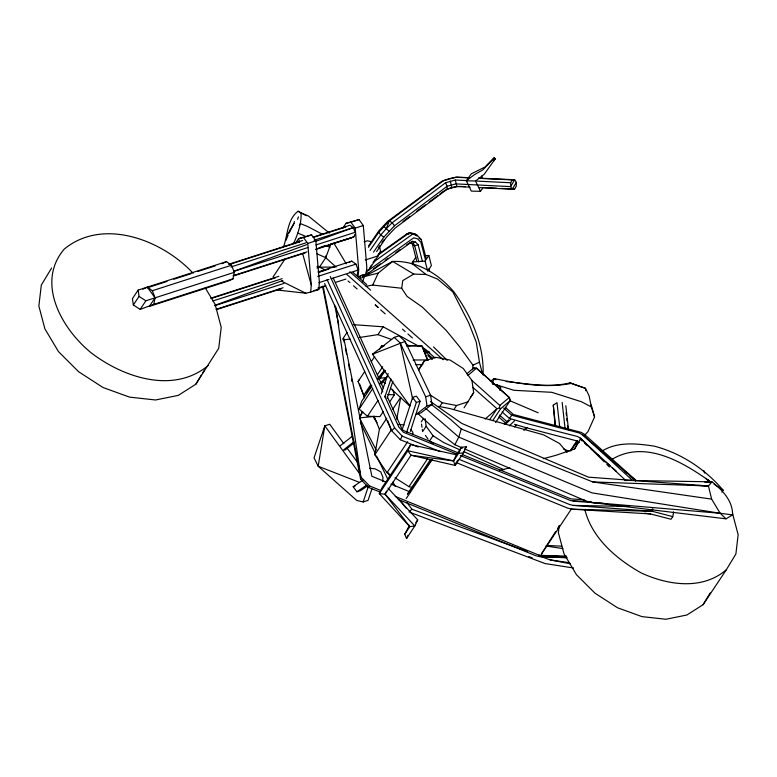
<?xml version="1.0" encoding="UTF-8"?>
<svg xmlns="http://www.w3.org/2000/svg" width="777" height="777" viewBox="0 0 777 777"><rect width="100%" height="100%" fill="white"/><g stroke="black" fill="none" stroke-linecap="round" stroke-linejoin="round"><path stroke-width="1.17" d="M283.44 247.018C287.908 235.052 287.043 219.454 298.096 211.247L301.049 212.937C301.622 223.718 297.814 234.023 293.541 243.735L293.288 242.89M373.562 252.088L383.848 237.111L394.522 225.738L447.125 186.286L455.788 183.887L510.635 186.626L514.675 179.74L512.354 179.914L510.654 182.76L510.635 186.626L512.257 189.219L514.607 189.054L516.268 186.198L516.317 182.342L514.675 179.74L478.535 178.108M559.77 427.476L556.992 402.661L553.282 405.186L555.118 426.185M382.702 481.585L382.954 477.301L380.73 471.872L375.165 468.832L369.561 468.249M472.63 369.716L472.95 365.141L459.683 346.853L446.115 330.303L422.261 307.041L407.051 296.406L401.699 288.257L402.758 280.604L413.762 274.087L426.068 274.485L437.519 279.04L452.865 291.987L468.764 322.989L476.272 342.191L479.448 362.208L482.517 373.863M346.008 223.339L350.883 222.193L355.196 228.137L358.712 269.716L358.119 276.777L366.239 274.164L366.802 267.084L363.296 225.515L359.003 219.59L346.008 223.339L342.647 228.38M278.826 289.297L276.797 289.957L305.798 293.22L310.674 292.074L311.266 285.004L307.76 243.434L303.467 237.509L298.572 238.636L295.211 243.677M310.674 292.074L318.793 289.481L319.386 282.41L315.85 240.812L311.567 234.887L298.572 238.636L299.524 242.113M360.489 276.185L360.334 277.962L361.946 277.845L412.48 241.326L415.54 242.103L418.133 244.784L422.348 261.14M559.187 525.844L558.381 532.653L563.985 553.797L576.466 574.698L595.046 593.239L617.55 607.779L641.987 616.627L665.918 619.259L686.868 615.005L703.068 604.71L726.378 569.687L735.887 554.001L738.15 534.712L732.546 513.558M380.439 492.229L368.152 487.208L360.586 479.001L360.849 477L336.412 311.567M456.148 462.538L567.793 508.158L572.115 509.197L652.34 511.315L652.758 508.993M288.918 233.149L293.988 223.417L294.347 221.464M317.142 266.569L319.444 267.162L325.757 257.682L326.165 255.41M391.006 475.262L387.014 472.717L374.786 454.768L379.409 429.292L386.742 418.279M396.726 419.259L400.728 397.261L392.735 409.265M644.58 513.218L650.582 513.947L671.017 519.25L672.765 516.627L673.63 511.868M234.265 272.348L155.041 297.834L149.339 306.4L228.555 280.924L233.003 278.846L234.265 272.348L231.556 265.21L226.495 261.626L138.121 290.093L132.42 298.659L133.343 304.972L140.171 309.372L153.807 304.351L155.041 297.834L152.36 290.715L147.29 287.14L142.842 289.219M354.71 234.489L354.302 236.655L316.2 248.922M357.148 275.437L358.178 270.046L355.944 264.122L351.748 261.14L318.016 272.008M485.188 419.007L496.989 408.741L499.358 407.925L499.854 405.429L509.304 397.465L510.159 400.67L495.619 422.523M412.257 264.015L412.742 261.888L415.86 257.177M336.062 267.074L325.757 257.682L330.866 243.871M431.468 404.564L450.602 419.483L461.266 428.991L458.76 437.101L454.875 444.735L462.684 448.086M383.207 411.645L379.904 416.608L367.424 416.287L359.149 409.023L361.606 401.427L371.561 386.46M402.496 428.681L412.636 397.368L416.394 396.153L420.104 401.243L410.334 431.42M406.546 432.643L416.336 402.457L412.636 397.368M574.145 444.939L576.379 444.279L577.126 442.035M343.832 443.638L329.73 424.261L324.805 425.825L314.044 457.876L318.182 466.239L356.721 500.437L363.16 501.961L368.162 487.072M371.901 488.918L368.055 500.369L363.16 501.961M381.216 393.92L388.121 373.591M384.838 397.018L390.967 378.953M387.16 398.145L392.909 381.206M297.562 219.367L298.426 216.861M362.509 281.905L364.471 276.505L392.647 261.441C416.793 260.46 438.616 273.902 453.836 291.812C471.26 315.88 484.265 344.794 483.08 375.038M492.278 383.547L494.143 378.554C519.211 383.76 545.969 388.442 571.357 383.382L585.44 388.315L589.092 395.814L591.375 406.963L594.57 416.938L587.975 431.623L584.877 435.003M370.056 250.485L380.74 234.945L386.266 228.652L389.364 220.94L443.376 180.701L455.749 177.253L468.997 177.875M285.994 240.365L288.082 235.217M499.834 390.423L500.942 387.752L497.183 384.838M366.074 286.286L372.727 285.062L378.205 273.115L392.647 261.441L413.762 274.087M359.741 417.103L362.276 411.664M457.536 460.324L455.147 465.423L453.525 460.926L407.847 450.747L411.014 455.235L455.147 465.423L463.49 452.894L466.346 446.765L461.402 447.27L456.381 454.807L410.712 444.599L407.847 450.747L379.302 493.628L409.78 526.67L414.85 525.98L417.715 519.862L387.946 488.092M410.712 444.599L382.167 487.49L379.302 493.628L385.081 494.211L414.85 525.98L406.517 538.51L404.759 534.207L409.78 526.67L385.081 494.211L386.519 491.151M404.759 534.207L409.498 525.262M406.517 538.51L407.944 535.45M385.081 494.211L411.014 455.235L453.525 460.926L456.381 454.807M453.525 460.926L458.537 453.389L461.402 447.27M418.181 447.018L400.32 439.724L402.165 436.101L394.59 427.894L327.068 279.642M366.773 270.445L368.929 269.755L378.176 255.856L380.604 251.311L379.662 247.125M368.929 269.755L371.396 265.151M376.175 449.961L359.45 417.88L362.772 411.771M574.368 449.116L578.253 442.327M287.16 235.208L293.988 223.417M516.317 182.342L512.257 189.219L478.574 187.568M51.622 268.026L41.317 285.052L38.85 306.002L44.93 328.962L58.508 351.641L78.652 371.765L103.079 387.538L129.565 397.125L155.526 399.98L178.292 395.386L195.843 384.207L218.725 348.271L221.212 327.34L215.132 304.38L205.264 287.888M195.843 384.207L201.301 375.184M202.515 373.183L204.332 370.182M703.068 604.71L710.207 592.938M464.063 407.808L473.679 392.628L471.94 380.458L463.296 368.521L450.058 360.042L435.8 357.284L424.291 360.984L418.958 368.988M418.677 370.153L424.291 360.984M541.482 553.914L555.604 531.555M557.527 528.506L559.459 525.466M428.846 255.458L431.381 265.598L427.68 271.241L425.106 261.13L428.846 255.458L424.349 255.74M133.343 304.972L139.044 296.406L138.121 290.093M140.171 309.372L145.862 300.806L155.041 297.834L147.29 287.14M299.33 225.262L300.437 223.591L307.624 226.525L322.523 234.333M285.149 258.819L273.057 276.971L275.175 278.02M373.368 262.189L375.34 259.227M377.972 255.264L380.604 251.311M342.54 339.248L347.096 332.41M359.333 337.519L377.943 334.625L383.158 326.787L419.124 346.406M359.644 384.071L364.607 397.746L358.08 381.478L364.753 371.503M371.309 361.606L374.669 356.604M379.234 349.689L381.934 345.678L384.324 345.658M370.804 384.605L363.529 395.532L371.824 385.547M377.408 374.669L382.702 366.725M359.149 409.023L372.756 388.578M379.914 378.574L385.198 370.639M367.424 416.287L377.991 400.408M389.811 401.719L394.434 394.774L392.54 389.355M374.786 454.768L391.433 429.749M387.014 472.717L407.663 441.686M421.241 421.901L423.601 418.356M425.087 418.725L426.165 426.262L422.62 431.585L422.309 429.428M439.627 406.76L442.298 402.758L456.575 405.507L468.065 401.806M429.496 441.074L433.042 435.751L426.165 426.262M453.914 409.508L456.575 405.507M395.007 477.797L408.984 486.684L427.632 458.663M470.347 397.63L473.679 392.628M407.498 494.026L430.235 459.867M406.177 498.62L432.255 459.43M415.792 522.746L417.715 519.862M465.064 448.698L466.346 446.765M489.724 419.658L496.989 408.741L472.756 387.325M492.754 420.542L500.689 408.624L510.159 400.67L509.304 397.465L476.524 368.172L473.649 368.045L466.763 373.834M523.941 430.507L525.854 427.632L577.126 440.986L579.03 442.463M525.67 429.39L527 427.389M570.357 450.631L577 440.656M570.736 451.039L577.369 441.064M541.501 553.923L571.59 508.702M721.882 492.171L723.173 490.219C705.098 469.055 681.332 453.302 654.341 446.153C637.14 443.58 617.589 441.326 602.156 451.048M378.671 247.436L379.963 245.522M381.915 242.667L383.867 239.802M358.08 381.478L359.469 379.448M368.677 245.775L378.923 230.759L387.733 221.377L441.841 181.313L449.096 178.681L456.857 177.127L468.9 177.671M376.612 251.554L386.198 237.548L395.007 228.156L447.163 189.209L456.915 186.499L470.153 187.15M368.415 247.3L378.69 232.333L389.364 220.94L392.171 222.766L394.522 225.738M381.099 384.382L387.519 376.029L379.924 383.323M407.556 494.055L432.012 459.333M494.162 157.741L493.317 158.916L493.648 161.062L495.328 158.693L494.162 157.741L484.877 167.074L471.328 173.805L466.346 180.779L471.328 191.113L480.507 191.297L482.993 187.801M495.328 158.693L484.1 174.436L475.514 180.992L466.346 180.779L474.514 174.602L482.847 169.891L493.317 158.916M378.331 379.263L384.829 370.512M502.127 411.956L509.382 418.385L511.761 415.258L513.432 414.51L581.206 432.371L584.353 434.275L635.877 480.273M377.855 378.292L384.634 370.124M461.266 428.991L592.744 481.934L708.449 485.975L711.985 481.837C722.338 489.996 732.837 500.835 732.594 514.898L726.019 518.832L588.655 502.136L464.908 449.048M576.379 444.279L578.7 441.744M383.857 226.428L386.266 228.652L392.171 222.766L445.561 182.75L455.293 180.041L467.327 180.623M504.283 424.067L508.605 419.862M505.497 424.329L510.693 419.279M509.314 425.864L514.51 420.813M514.355 426.942L516.083 425.252M394.59 427.894L391.637 430.73L400.32 439.724M368.152 487.208L369.57 485.926L380.74 490.491M408.964 511.946L411.946 509.246L527.544 551.602M467.929 375.417L476.524 368.172L509.634 397.853M344.735 450.291L354.098 442.9M340.287 445.716L352.476 436.12M343.521 449.941L353.836 441.822M490.355 381.536L494.143 378.554L495.852 379.72M431.915 404.409L427.01 406.002L416.122 414.432L421.017 412.84L431.915 404.409L430.604 395.231L405.128 341.414L399.116 335.79L394.221 337.393L372.445 354.244L409.78 405.701M403.049 221.426L409.829 216.394M416.598 211.363L425.31 204.905M429.176 202.03L437.888 195.561M439.821 194.124C446.581 187.869 456.245 185.567 465.248 186.723M362.694 276.612L368.56 272.358M373.455 268.823L380.293 263.869M385.178 260.334L388.111 258.207M395.94 252.544L399.844 249.718M406.692 244.755L412.48 241.326M365.899 272.193L413.675 237.83L417.57 238.83L420.872 242.21L425.427 259.722M373.106 262.364L412.529 234.217L417.278 235.402L421.231 239.51L426.146 258.178M378.302 254.225L406.857 233.887L409.712 232.576L414.782 233.838L417.278 235.402M378.38 254.856L409.712 232.576L412.529 234.217M367.492 485.926L360.654 490.578L356.896 491.792L353.185 486.703L362.946 480.069M356.896 491.792L366.647 485.159M208.421 365.307C173.698 394.444 123.358 377.515 91.23 352.865C62.111 329.254 35.392 283.061 64.2 249.126C103.215 216.987 162.597 240.229 193.162 273.319M726.378 569.687C702.34 590.559 667.56 585.198 640.85 572.756C616.268 558.799 592.113 538.296 584.926 509.877M611.412 459.741C644.619 438.986 683.478 462.257 711.052 482.255M222.037 263.714L226.495 261.626M348.97 262.432L351.748 261.14M315.549 249.543L353.312 237.111M472.95 365.141L479.448 362.208M405.643 343.755L405.128 341.414L372.445 354.244L374.417 353.613M409.625 242.638L412.364 243.337L415.54 242.103M233.858 271.28L306.682 244.658M315.792 241.326L353.341 227.593L354.768 231.381M214.559 305.458L282.838 280.497M316.977 268.016L320.386 266.764M492.579 384.304L494.395 383.692M364.073 241.861L367.307 240.812L371.853 241.783M303.467 237.509L311.567 234.887M307.76 243.434L315.85 240.812M355.196 228.137L363.296 225.515M147.426 287.743L166.938 281.459M173.825 279.234L191.045 273.698M197.931 271.474L215.151 265.928M228.749 264.258L302.642 240.472M313.034 237.131L349.98 225.233L352.505 227.01M229.244 264.53L299.679 241.832M313.539 237.373L345.862 226.952M152.36 290.715L231.556 265.21M230.954 266.987L306.002 242.832M314.083 240.229L353.341 227.593M233.887 271.367L307.789 247.572M315.87 244.969L355.128 232.323M233.071 275.689L306.964 251.894M233.566 275.942L305.157 252.894M153.807 304.351L233.003 278.846M210.674 298.242L278.797 276.311M212.325 298.135L274.679 278.049M212.879 300.971L282.158 278.671M214.656 305.72L283.935 283.411M318.57 272.261L324.349 270.396M318.813 272.271L328.933 269.007M317.725 276.418L355.944 264.122M216.152 309.304L283.119 287.743M216.647 309.557L281.303 288.733M318.842 282.692L328.953 279.438M331.206 278.72L358.178 270.046M317.803 288.112L325.67 285.577M335.79 282.323L345.911 279.06M318.599 288.364L324.223 286.548M416.336 402.457L420.104 401.243M353.185 486.703L355.07 486.091M350.883 222.193L359.003 219.59M365.268 259.994L378.176 255.856M427.01 406.002L425.679 396.804L430.604 395.231M321.076 246.94L324.563 245.911M331.546 243.852L351.34 238.015M499.397 470.59L509.799 467.773M543.327 458.721L556.041 455.283L574.659 448.951L580.205 439.248L582.002 440.841M411.159 243.114L414.656 245.717L418.133 244.784M364.471 276.505L378.205 273.115M313.918 290.627L318.793 289.481M361.334 275.301L366.239 274.164M571.357 383.382L569.929 382.896C548.98 387.985 527.185 383.712 506.089 381.536M344.221 339.87L350.029 338.966M458.537 453.389L463.49 452.894M359.45 417.88L373.358 416.55L377.078 422.756M378.02 378.38L386.082 377.651M425.106 261.13L412.742 261.888L413.315 264.141M704.749 482.148L711.985 481.837L624.815 480.361M406.983 345.474L421.892 345.843L428.078 360.343M406.39 345.969L421.892 345.843L427.36 359.906L413.043 360.023M317.307 266.268L319.444 267.162L334.868 267.074M415.637 364.656L422.863 364.646M459.1 459.372L569.638 504.545L573.329 505.419L629.049 506.468M387.626 394.599L394.434 394.774M395.25 496.425L537.043 554.37L541.365 555.409L566.491 556.099M460.305 455.487L570.842 500.66L591.044 501.699M398.3 499.524L535.625 555.652L539.316 556.526L560.839 557.371M564.423 557.507L566.812 557.604M478.632 178.331L512.354 179.914M484.508 187.636L496.552 188.199M501.369 188.432L514.607 189.054M539.316 556.526L566.938 557.799M476.961 181.099L510.654 182.76M546.221 545.415L561.761 546.182M687.849 484.926L693.91 485.236M697.542 485.421L708.449 485.975L711.635 499.125L720.182 513.286L726.019 518.832M584.149 499.669L570.988 498.921L462.48 454.623M572.115 509.197L650.582 513.947M541.365 555.409L566.695 556.963M353.486 324.669L383.158 326.787M708.449 485.975L588.529 477.165L461.791 423.436L430.458 401.524M572.999 501.175L596.959 502.904M599.358 503.078L602.952 503.341M573.329 505.419L652.34 511.315L672.765 516.627M588.655 502.136L720.182 513.286L732.594 514.898M398.601 424.397L404.176 425M372.727 285.062L401.699 288.257M592.744 481.934L711.635 499.125M538.869 555.759L550.203 559.916L569.376 562.703M546.231 546.037L562.966 548.601M573.562 567.997L545.027 563.558L410.091 512.373M720.182 513.286L592.055 492.89L458.76 437.101L425.961 408.615M473.649 368.045L476.845 368.56M550.203 559.916L570.347 563.772M438.393 406.322L449.737 408.517L543.735 434.906L559.586 443.56L567.093 452.389M408.984 486.684L412.538 487.393M406.857 233.887L408.751 234.363M514.471 424.291L525.854 427.632M509.382 418.385L526.573 423.465L577.466 436.499L580.108 437.985L626.077 480.769M493.414 383.906L513.976 390.297L551.825 392.317L581.487 401.758L591.375 406.963M377.943 334.625L391.657 339.491M406.507 344.765L409.935 345.979M423.64 350.845L429.36 352.865M569.929 382.896L585.44 388.315L585.732 390.695M359.596 482.43L318.182 466.239L324.805 425.825L360.081 474.3M538.199 412.801L509.809 400.67M528.865 556.517L532.235 557.876M301.049 212.937L308.168 215.851L329.351 233.081M297.834 233.149L305.021 236.082M563.393 448.853L569.104 451.243M458.012 452.797L403.195 430.409L401.767 428.535L387.267 396.688M456.954 454.118L403.37 432.216L398.795 426.971L384.79 396.221M402.165 436.101L440.122 451.612M386.46 482.235L371.862 476.262L343.842 338.539M390.948 484.071L410.033 491.87M317.045 253.856L325.757 257.682M326.699 245.814L329.943 247.271M460.042 449.922L443.57 442.492L433.042 435.751M463.345 451.408L503.991 469.726M319.444 267.162L325.728 270.153M281.507 281.167L305.798 293.22M499.358 407.925L500.689 408.624M298.096 211.247L306.352 215.744M423.348 348.718L429.7 352.185M419.036 238.257L421.231 239.51M635.741 480.691L582.905 435.091L579.351 432.993L511.761 415.258L503.622 408.042M430.458 441.686L433.323 443.531M430.089 394.92L442.298 402.758M139.044 296.406L145.862 300.806M714.082 484.246L723.173 490.219M420.095 345.377L423.057 347.368M383.848 237.111L380.74 234.945L378.69 232.333M454.875 444.735L434.586 428.943L417.841 413.5M411.557 263.141L426.068 274.485M411.46 243.084L414.656 245.717L418.822 261.936M375.359 304.895L378.127 307.245M624.727 471.289L626.553 472.863M630.215 476L635.693 480.71M624.718 471.416L626.544 472.999M630.196 476.146L635.683 480.876M427.816 355.594L432.294 359.469M584.702 443.23L587.402 445.619M590.996 448.805L592.793 450.398M597.299 454.37L599.096 455.963M605.39 461.538L609.887 465.52M612.587 467.9L616.19 471.085M353.117 272.523L366.705 284.557M505.283 407.294L513.432 414.51M349.825 271.717L370.629 290.161M346.989 274.543L443.152 359.722M348.047 280.963L349.864 282.566M353.486 285.781L357.119 288.986M375.252 305.05L377.972 307.459M380.691 309.868L385.227 313.879M402.457 329.137L405.176 331.546M407.896 333.955L412.432 337.966M424.213 348.407L426.029 350.009M427.845 351.622L435.101 358.042M499.475 415.054L506.73 421.474M424.417 351.039L432.585 358.275M498.785 416.977L506.041 423.407M471.503 380.099L499.854 405.429M577.126 440.986L578.923 442.608M582.905 435.091L632.585 480.448M383.469 381.779L385.227 383.411M390.52 388.286L409.906 406.177M394.221 337.393L400.204 342.978L425.679 396.804M386.266 228.652L388.986 231.216M433.556 346.96L447.202 360.363M580.108 437.985L604.234 461.868M606.818 464.432L609.401 466.987M705.71 478.311L709.925 482.527M369.57 485.926L360.849 477L323.232 286.616M414.782 233.838L416.909 236.053M412.364 243.337L414.656 245.717M400.194 500.398L406.041 508.1M407.002 502.593L411.946 509.246M410.936 429.759L412.781 432.255L413.043 434.294M346.649 447.513L357.935 463.024M425.369 435.382L428.127 439.18M333.974 243.269L346.241 263.821M373.358 416.55L375.097 419.706M704.778 472.834L703.68 470.736L704.7 472.902M708.634 480.176L709.731 482.274M387.888 472.416L390.122 476.69M392.909 482.041L395.134 486.315M481.487 176.049L482.488 178.118M475.514 180.992L480.507 191.297M360.305 422.513L375.495 453.826M376.544 455.982L388.063 479.739M707.769 479.39L709.304 482.634M333.246 278.079L383.265 387.898M330.264 276.525L382.789 391.831M324.611 283.586L391.637 430.73L387.674 420.619M445.561 182.75L447.125 186.286L447.163 189.209M456.915 186.499L455.293 180.041M373.97 416.064L379.409 429.292M289.5 230.264L289.763 231.09M450.262 181.06L451.864 187.519M591.2 404.982L594.57 416.938M302.7 253.71L311.266 285.004M428.914 268.667L429.526 270.998M412.461 244.464L416.676 260.81M400.204 342.978L412.733 399.203M334.693 305.118L338.772 325.019M343.745 339.86L344.211 342.239M345.386 348.193L346.561 354.147M348.446 363.665L349.621 369.609M351.505 379.127L351.971 381.517M322.494 286.218L360.586 479.001M335.703 306.769L336.062 309.168M421.542 424.057L422.008 427.282M565.821 405.74L568.531 429.788M566.093 412.626L566.365 415.025M566.763 418.628L567.035 421.027M567.569 425.825L567.841 428.224M562.15 402.408L565.093 428.642M553.282 405.186L555.652 426.495M652.204 509.11L652.34 511.315M381.934 345.678L380.555 347.707L383.731 346.153L381.934 345.678"/></g></svg>
